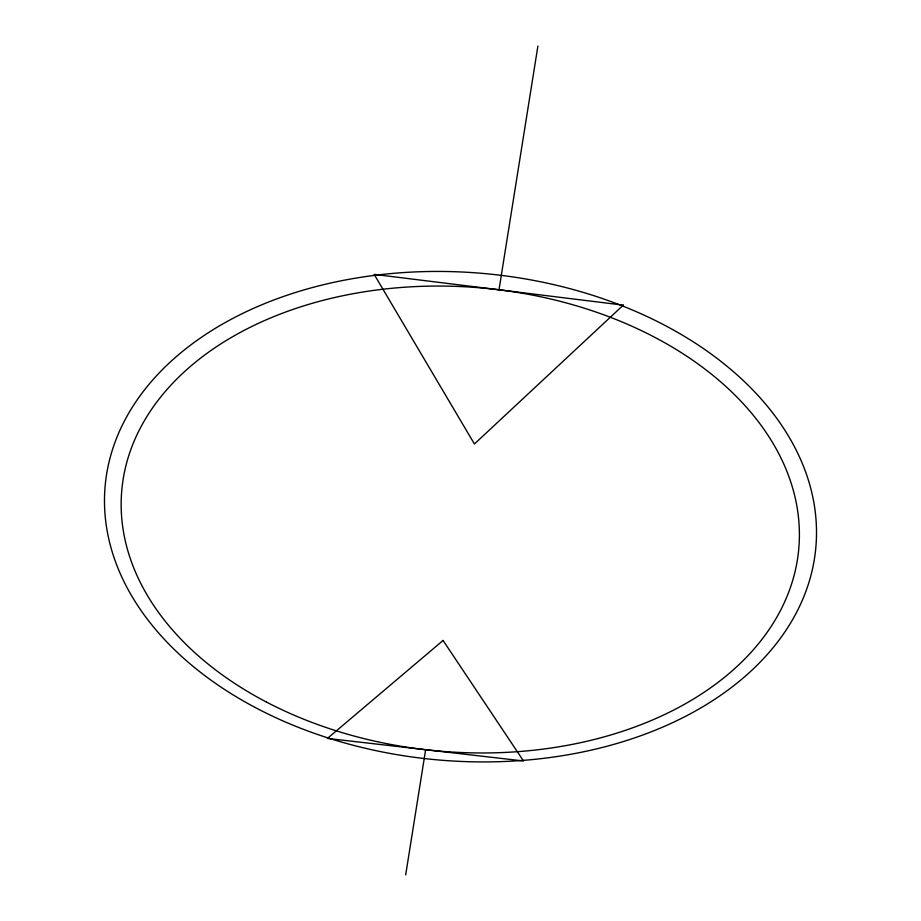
<?xml version="1.0" encoding="UTF-8"?>
<svg xmlns="http://www.w3.org/2000/svg" width="921" height="921" viewBox="0 0 921 921"><rect width="100%" height="100%" fill="white"/><g stroke="black" fill="none" stroke-linecap="round" stroke-linejoin="round"><path stroke-width="1.38" d="M405.666 874.95L425.64 749.717M499.009 289.793L537.899 46.05M623.298 305.139L474.419 443.98L374.168 274.377L623.298 305.139M443.07 640.463L327.427 738.423L523.508 760.976L443.07 640.463M255.036 707.409A356.669 244.272 4.8 0 0 815.016 554.822A356.669 244.272 4.8 0 0 311.459 287.801A356.669 244.272 4.8 0 0 255.036 707.409M266.204 701.929A339.768 232.541 4.8 0 0 798.162 554.465A339.768 232.541 4.8 0 0 316.433 302.134A339.768 232.541 4.8 0 0 266.204 701.929"/></g></svg>
